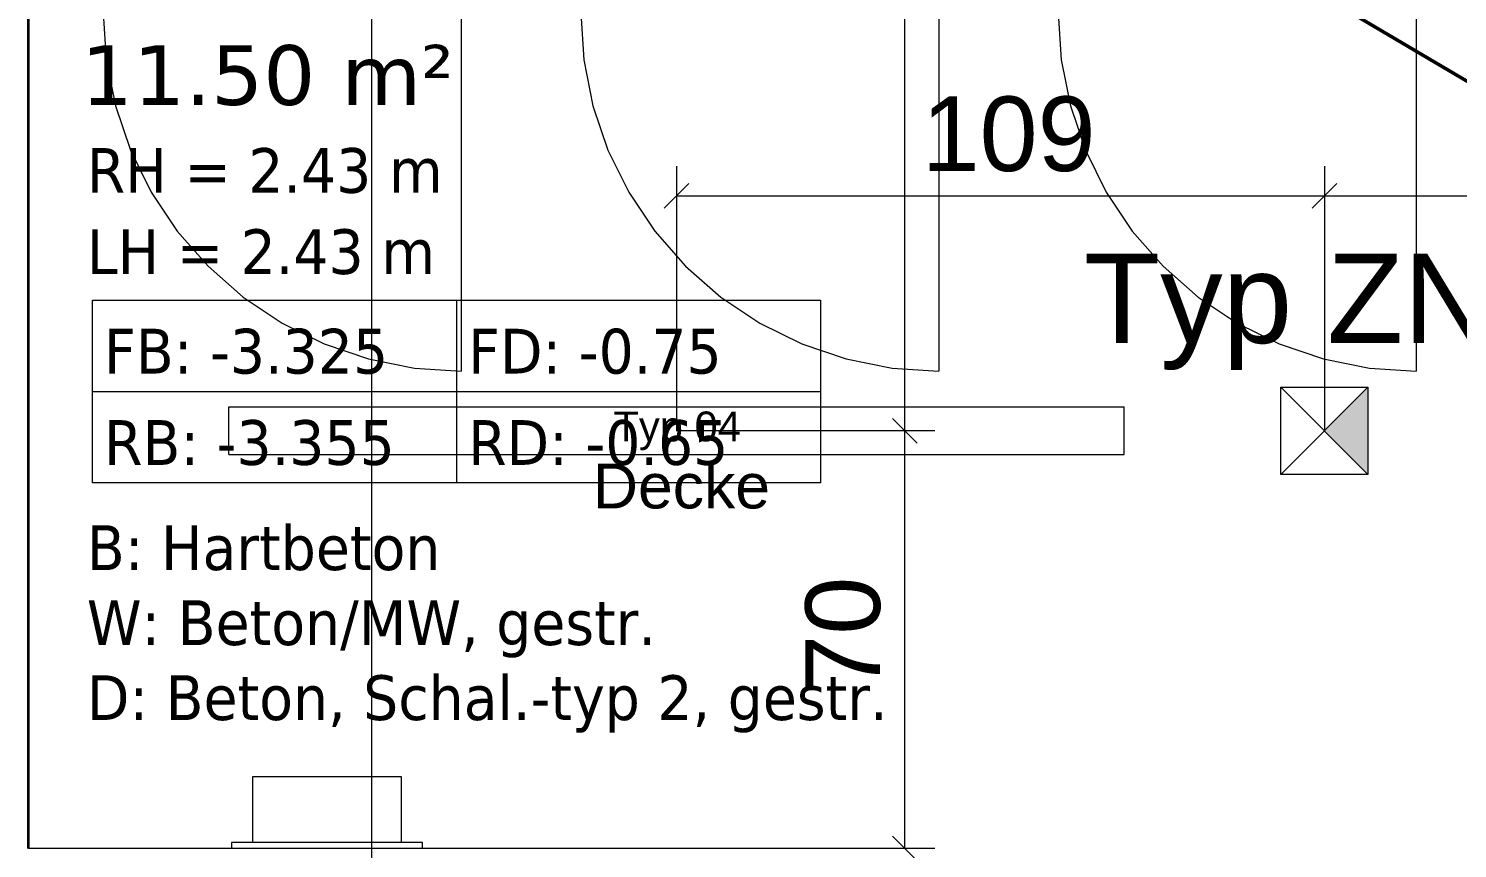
# Model space of a CAD drawing. Extents: x -1132 to 613, y -179 to 712.
# Drawn here: x -708.31 to -660.44, y 344.88 to 372.36 of the extents above; entities that cross this region are included whole.
import ezdxf
from ezdxf.lldxf.tags import DXFTag

# ---------------------------------------------------------------- set-up
doc = ezdxf.new("R2010")
doc.units = 0
doc.layers.get('0').update_dxf_attribs({"lineweight": 13})
for name, color, linetype, lineweight in [('A-AREA-____-IDEN', 7, 'Continuous', 5), ('A-GENM-____-OTLN', 7, 'Continuous', 9), ('A-WALL-____-MCUT', 7, 'Continuous', 35), ('M-EQPM-____-OTLN', 7, 'Continuous', 9), ('S-GRID-____-OTLN', 7, 'Continuous', 5)]:
    doc.layers.add(name, color=color, linetype=linetype, lineweight=lineweight)
for name, color, linetype, lineweight, true_color in [('EL01_VVV_Mass', 7, 'Continuous', 13, 0xb2b200), ('EL01_WAN_Leuchten', 7, 'Continuous', 13, 0x0080ff), ('EL01_WAN_Leuchtentyp', 7, 'Continuous', 13, 0x0099ff), ('EL01_WAN_Notbeleuchtungen', 7, 'Continuous', 13, 0x009900), ('EL01_WAN_Notbeleuchtungentyp', 7, 'Continuous', 13, 0x009900), ('X_Geometrie', 3, 'Continuous', 50, 0x00ff00)]:
    doc.layers.add(name, color=color, linetype=linetype, lineweight=lineweight, true_color=true_color)
doc.styles.get("Standard").update_dxf_attribs({"font": 'arial.ttf'})
tags = doc.linetypes.add('_Rasterlinie_', pattern=[0.375, 0.2, -0.05, 0.075, -0.05]).pattern_tags.tags
tags[10:11] = [DXFTag(74, 4), DXFTag(75, 0), DXFTag(340, '0'), DXFTag(46, 1.0), DXFTag(50, 0.0), DXFTag(44, 0.0), DXFTag(45, 0.0)]
tags[8:9] = [DXFTag(74, 4), DXFTag(75, 0), DXFTag(340, '0'), DXFTag(46, 1.0), DXFTag(50, 0.0), DXFTag(44, 0.0), DXFTag(45, 0.0)]
tags[6:7] = [DXFTag(74, 4), DXFTag(75, 0), DXFTag(340, '0'), DXFTag(46, 1.0), DXFTag(50, 0.0), DXFTag(44, 0.0), DXFTag(45, 0.0)]
tags[4:5] = [DXFTag(74, 4), DXFTag(75, 0), DXFTag(340, '0'), DXFTag(46, 1.0), DXFTag(50, 0.0), DXFTag(44, 0.0), DXFTag(45, 0.0)]

# ---------------------------------------------------------------- blocks, each defined once
blk = doc.blocks.new('Referenz-A0UNPDE96I', base_point=(-1115.886, -117.372))
at = {"layer": 'A-AREA-____-IDEN', "color": 0, "linetype": 'Continuous', "ltscale": 0.13}
for p, q in [((-706.175, 363.253), (-681.775, 363.253)), ((-706.175, 357.13), (-706.175, 363.253)), ((-693.975, 363.253), (-693.975, 357.13)), ((-681.775, 363.253), (-681.775, 357.13)), ((-706.175, 360.192), (-681.775, 360.192)), ((-681.775, 357.13), (-706.175, 357.13))]:
    blk.add_line(p, q, dxfattribs=at)
at = {"layer": 'A-GENM-____-OTLN', "color": 0, "linetype": 'Continuous', "ltscale": 0.13}
for p, q in [((-693.815, 373.876), (-693.815, 360.876)), ((-677.815, 373.876), (-677.815, 360.876)), ((-661.815, 373.876), (-661.815, 360.876)), ((-705.815, 372.876), (-705.712, 371.31)), ((-689.815, 372.876), (-689.712, 371.31)), ((-673.815, 372.876), (-673.712, 371.31)), ((-705.712, 371.31), (-705.406, 369.771)), ((-689.712, 371.31), (-689.406, 369.771)), ((-673.712, 371.31), (-673.406, 369.771)), ((-705.406, 369.771), (-704.901, 368.284)), ((-689.406, 369.771), (-688.901, 368.284)), ((-673.406, 369.771), (-672.901, 368.284)), ((-704.901, 368.284), (-704.207, 366.876)), ((-688.901, 368.284), (-688.207, 366.876)), ((-672.901, 368.284), (-672.207, 366.876)), ((-704.207, 366.876), (-703.335, 365.571)), ((-688.207, 366.876), (-687.335, 365.571)), ((-672.207, 366.876), (-671.335, 365.571)), ((-703.335, 365.571), (-702.3, 364.391)), ((-687.335, 365.571), (-686.3, 364.391)), ((-671.335, 365.571), (-670.3, 364.391)), ((-702.3, 364.391), (-701.12, 363.356)), ((-686.3, 364.391), (-685.12, 363.356)), ((-670.3, 364.391), (-669.12, 363.356)), ((-701.12, 363.356), (-699.815, 362.484)), ((-685.12, 363.356), (-683.815, 362.484)), ((-669.12, 363.356), (-667.815, 362.484)), ((-699.815, 362.484), (-698.407, 361.79)), ((-683.815, 362.484), (-682.407, 361.79)), ((-667.815, 362.484), (-666.407, 361.79)), ((-698.407, 361.79), (-696.92, 361.285)), ((-682.407, 361.79), (-680.92, 361.285)), ((-666.407, 361.79), (-664.92, 361.285)), ((-696.92, 361.285), (-695.381, 360.979)), ((-680.92, 361.285), (-679.381, 360.979)), ((-664.92, 361.285), (-663.381, 360.979)), ((-695.381, 360.979), (-693.815, 360.876)), ((-679.381, 360.979), (-677.815, 360.876)), ((-663.381, 360.979), (-661.815, 360.876))]:
    blk.add_line(p, q, dxfattribs=at)
at = {"layer": 'A-WALL-____-MCUT', "color": 0, "linetype": 'Continuous', "ltscale": 0.35}
blk.add_line((-708.315, 344.876), (-708.315, 397.876), dxfattribs=at)
at = {"layer": 'M-EQPM-____-OTLN', "color": 0, "linetype": 'Continuous', "ltscale": 0.13}
for p, q in [((-700.815, 347.276), (-700.815, 345.076)), ((-695.815, 347.276), (-700.815, 347.276)), ((-695.815, 345.076), (-695.815, 347.276)), ((-701.515, 345.076), (-701.515, 344.876)), ((-695.115, 345.076), (-701.515, 345.076)), ((-695.115, 344.876), (-695.115, 345.076))]:
    blk.add_line(p, q, dxfattribs=at)
at = {"layer": 'S-GRID-____-OTLN', "color": 0, "linetype": '_Rasterlinie_', "ltscale": 0.13}
blk.add_line((-696.815, -113.603), (-696.815, 631.478), dxfattribs=at)
at = {"layer": 'X_Geometrie', "color": 0, "linetype": 'Continuous', "ltscale": 0.5}
blk.add_line((-706.529, 398.036), (-620.282, 347.029), dxfattribs=at)
at = {"layer": 'A-AREA-____-IDEN', "color": 0, "linetype": 'Continuous', "ltscale": 0.13, "attachment_point": 1}
for s, insert, char_height in [('{\\fVerdana;11.50 m²}', (-706.56, 371.8), 2), ('{\\W0.9;\\fVerdana;RH = 2.43 m}', (-706.361, 368.351), 1.5), ('{\\W0.9;\\fVerdana;LH = 2.43 m}', (-706.361, 365.63), 1.5), ('{\\W0.9;\\fVerdana;FB: -3.325}', (-705.785, 362.294), 1.5), ('{\\W0.9;\\fVerdana;FD: -0.75}', (-693.585, 362.294), 1.5), ('{\\W0.9;\\fVerdana;RB: -3.355}', (-705.785, 359.232), 1.5), ('{\\W0.9;\\fVerdana;RD: -0.65}', (-693.585, 359.232), 1.5), ('{\\W0.9;\\fVerdana;B: Hartbeton}', (-706.361, 355.708), 1.5), ('{\\W0.9;\\fVerdana;W: Beton/MW, gestr.}', (-706.361, 353.194), 1.5), ('{\\W0.9;\\fVerdana;D: Beton, Schal.-typ 2, gestr.}', (-706.361, 350.681), 1.5)]:
    blk.add_mtext(s, dxfattribs=dict(at, insert=insert, char_height=char_height))
blk = doc.blocks.new('Maß-A0UNPE6Z6I', base_point=(-708.313, 358.462))
at = {"color": 0, "lineweight": -2}
for p, q in [((-677.954, 397.876), (-708.313, 397.876)), ((-679.368, 398.29), (-678.541, 397.463)), ((-678.954, 358.876), (-678.954, 397.876)), ((-679.368, 359.29), (-678.541, 358.462)), ((-677.954, 358.876), (-686.6, 358.876))]:
    blk.add_line(p, q, dxfattribs=at)
at = {"color": 0, "lineweight": -2, "insert": (-682.288, 375.725), "char_height": 2.5, "attachment_point": 1, "rotation": 90}
blk.add_mtext('{\\fArial;195}', dxfattribs=at)
blk = doc.blocks.new('Notleuchte eckig-A0UNPEFX6I', base_point=(-666.356, 357.415))
at = {"color": 0, "lineweight": -2}
for p, q in [((-666.356, 360.334), (-663.437, 357.415)), ((-666.356, 357.415), (-663.437, 360.334)), ((-666.356, 357.415), (-666.356, 360.334)), ((-666.356, 360.334), (-663.437, 360.334)), ((-663.437, 360.334), (-663.437, 357.415)), ((-663.437, 357.415), (-666.356, 357.415))]:
    blk.add_line(p, q, dxfattribs=at)
for points in [[(-663.437, 358.874), (-664.896, 358.874), (-663.437, 360.334)], [(-663.437, 357.415), (-663.437, 358.874), (-664.896, 358.874)]]:
    blk.add_solid(points, dxfattribs=at)
blk = doc.blocks.new('Bemerkung 1-A0UNPEFZ6I', base_point=(-672.96, 361.816))
at = {"color": 0, "lineweight": -2, "insert": (-672.96, 364.816), "char_height": 3, "attachment_point": 1}
blk.add_mtext('{\\fArial;Typ ZN1}', dxfattribs=at)
blk = doc.blocks.new('Maß-A0UNPEL76I', base_point=(-708.313, 344.463))
at = {"color": 0, "lineweight": -2}
for p, q in [((-679.368, 359.29), (-678.541, 358.462)), ((-677.954, 358.876), (-686.6, 358.876)), ((-678.954, 344.876), (-678.954, 358.876)), ((-679.368, 345.29), (-678.541, 344.463)), ((-677.954, 344.876), (-708.313, 344.876))]:
    blk.add_line(p, q, dxfattribs=at)
at = {"color": 0, "lineweight": -2, "insert": (-682.288, 350.1), "char_height": 2.5, "attachment_point": 1, "rotation": 90}
blk.add_mtext('{\\fArial;70}', dxfattribs=at)
blk = doc.blocks.new('Maß-A0UNPFVX6I', base_point=(-687.013, 358.876))
at = {"color": 0, "lineweight": -2}
for p, q in [((-686.6, 367.747), (-686.6, 358.876)), ((-664.895, 367.747), (-664.895, 358.876)), ((-686.186, 367.161), (-687.013, 366.333)), ((-686.6, 366.747), (-664.895, 366.747)), ((-664.481, 367.161), (-665.309, 366.333))]:
    blk.add_line(p, q, dxfattribs=at)
at = {"color": 0, "lineweight": -2, "insert": (-678.389, 370.08), "char_height": 2.5, "attachment_point": 1}
blk.add_mtext('{\\fArial;109}', dxfattribs=at)
blk = doc.blocks.new('LED-Langfeldleuchte 37W-A0UNPFZ16I', base_point=(-701.6, 358.076))
at = {"color": 0, "lineweight": -2}
for p, q in [((-701.6, 359.676), (-671.6, 359.676)), ((-701.6, 358.076), (-701.6, 359.676)), ((-671.6, 358.076), (-671.6, 359.676)), ((-701.6, 358.076), (-671.6, 358.076))]:
    blk.add_line(p, q, dxfattribs=at)
blk = doc.blocks.new('Bemerkung 1-A0UNPFZ36I', base_point=(-688.717, 358.521))
at = {"color": 0, "lineweight": -2, "insert": (-688.717, 359.521), "char_height": 1, "attachment_point": 1}
blk.add_mtext('{\\fArial;Typ 04}', dxfattribs=at)
blk = doc.blocks.new('Absolute Höhe-A0UNPFZ56I', base_point=(-689.408, 356.273))
at = {"color": 0, "lineweight": -2, "insert": (-689.408, 357.773), "char_height": 1.5, "attachment_point": 1}
blk.add_mtext('{\\fArial;Decke}', dxfattribs=at)
blk = doc.blocks.new('Maß-A0UNPG4X6I', base_point=(-665.309, 358.876))
at = {"color": 0, "lineweight": -2}
for p, q in [((-664.895, 367.747), (-664.895, 358.876)), ((-643.19, 367.747), (-643.19, 358.877)), ((-664.481, 367.161), (-665.309, 366.333)), ((-664.895, 366.747), (-643.19, 366.747)), ((-642.776, 367.161), (-643.604, 366.333))]:
    blk.add_line(p, q, dxfattribs=at)
at = {"color": 0, "lineweight": -2, "insert": (-656.684, 370.08), "char_height": 2.5, "attachment_point": 1}
blk.add_mtext('{\\fArial;109}', dxfattribs=at)

msp = doc.modelspace()

# ---------------------------------------------------------------- block references
at = {"color": 9, "lineweight": 25, "ltscale": 0.25, "true_color": 0xc0c0c0}
msp.add_blockref('Referenz-A0UNPDE96I', (-1115.886, -117.372), dxfattribs=at)
at = {"layer": 'EL01_VVV_Mass', "linetype": 'Continuous', "ltscale": 0.13}
for name, p in [('Maß-A0UNPE6Z6I', (-708.313, 358.462)), ('Maß-A0UNPFVX6I', (-687.013, 358.876)), ('Maß-A0UNPG4X6I', (-665.309, 358.876)), ('Maß-A0UNPEL76I', (-708.313, 344.463))]:
    msp.add_blockref(name, p, dxfattribs=at)
at = {"layer": 'EL01_WAN_Leuchten', "ltscale": 0.13}
for name, p in [('LED-Langfeldleuchte 37W-A0UNPFZ16I', (-701.6, 358.076)), ('Absolute Höhe-A0UNPFZ56I', (-689.408, 356.273))]:
    msp.add_blockref(name, p, dxfattribs=at)
at = {"layer": 'EL01_WAN_Leuchtentyp', "ltscale": 0.13}
msp.add_blockref('Bemerkung 1-A0UNPFZ36I', (-688.717, 358.521), dxfattribs=at)
at = {"layer": 'EL01_WAN_Notbeleuchtungen', "linetype": 'Continuous', "ltscale": 0.13}
msp.add_blockref('Notleuchte eckig-A0UNPEFX6I', (-666.356, 357.415), dxfattribs=at)
at = {"layer": 'EL01_WAN_Notbeleuchtungentyp', "linetype": 'Continuous', "ltscale": 0.13}
msp.add_blockref('Bemerkung 1-A0UNPEFZ6I', (-672.96, 361.816), dxfattribs=at)

doc.saveas('drawing.dxf')
